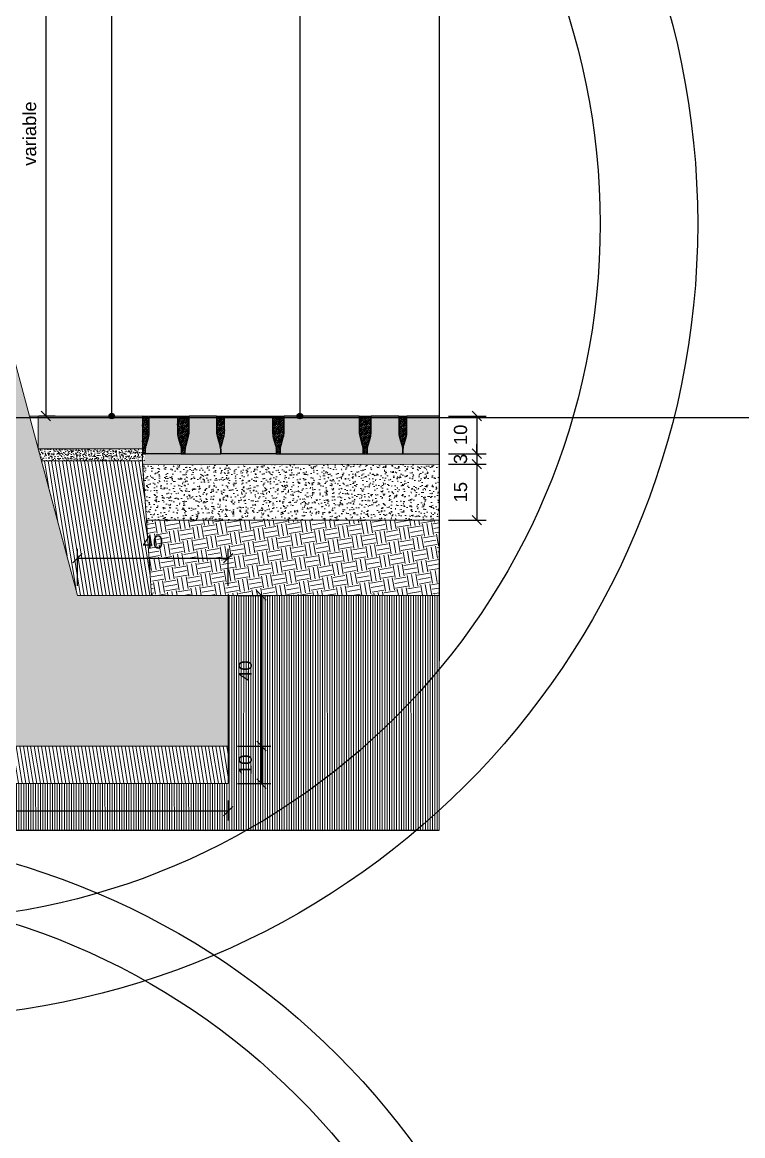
# Model space of a CAD drawing. Header units: metres. Extents: x -325 to 301, y -147 to 149.
# Drawn here: x 59.765 to 61.679, y 81.549 to 84.506 of the extents above; entities that cross this region are included whole.
import ezdxf

# ---------------------------------------------------------------- set-up
doc = ezdxf.new("R2010")
doc.units = ezdxf.units.M
doc.layers.get('Defpoints').update_dxf_attribs({"lineweight": 13})
for name, color, linetype, plot in [('-aux', 50, 'Continuous', False), ('-AUX-QAD', 5, 'Continuous', False), ('-AUX_MON', 3, 'Continuous', False)]:
    doc.layers.add(name, color=color, linetype=linetype, plot=plot)
for name, color, linetype, true_color in [('0-TX-1_25', 7, 'Continuous', 0x3f4f7f), ('3-TR-paviment fort', 7, 'Continuous', 0xd1d1d1), ('EIT_3 TR sorra', 7, 'Continuous', 0xd8ceb0)]:
    doc.layers.add(name, color=color, linetype=linetype, true_color=true_color)
doc.layers.add('03-TR-Paviment_05_Open Joint Precast Pavements', color=7, linetype='Continuous', lineweight=5, true_color=0xb3b3b3)
doc.layers.add('3-TR tot_u', color=7, linetype='Continuous', lineweight=5, true_color=0x787878)
for name, color, linetype, lineweight in [('1-CM', 7, 'Continuous', 0), ('2-L-secció', 1, 'Continuous', 0), ('3-TR Formigó', 252, 'Continuous', 0), ('3-TR Seleccionat', 44, 'Continuous', 0), ('3-TR Tot-u', 37, 'Continuous', 0)]:
    doc.layers.add(name, color=color, linetype=linetype, lineweight=lineweight)
doc.layers.add('1-L- kodolé', color=7, linetype='Continuous')
doc.styles.get("Standard").update_dxf_attribs({"font": 'arial.ttf'})
doc.dimstyles.new('ISO-25', dxfattribs={"dimtxt": 0.1, "dimasz": 0.1, "dimexe": 0.1, "dimexo": 0.1, "dimgap": 0.1, "dimtad": 1, "dimdec": 0, "dimlfac": 100, "dimzin": 9, "dimtxsty": 'Standard', "dimblk": 'OBLIQUE', "dimcen": 0.1, "dimadec": 0, "dimazin": 0, "dimtfac": 1, "dimtdec": 0, "dimtmove": 0, "dimatfit": 3, "dimldrblk": 'OBLIQUE', "dimfxl": 1, "dimarcsym": 0})

# ---------------------------------------------------------------- blocks, each defined once
blk = doc.blocks.new('_Oblique')
at = {"color": 0, "lineweight": -2}
blk.add_line((-0.499999999995058, -0.4999999998130015), (0.500000000028669, 0.500000000163238), dxfattribs=at)
blk = doc.blocks.new('*D1659')
at = {"layer": '0-TX-1_25', "color": 0, "lineweight": -2, "transparency": 16777216}
for p, q in [((59.7276223017121, 84.96042907871686), (59.8526223017121, 84.96042907871686)), ((59.8276223017121, 84.96042907871686), (59.8276223017121, 83.4605084820476)), ((59.80959501312461, 83.4605084820476), (59.8526223017121, 83.4605084820476))]:
    blk.add_line(p, q, dxfattribs=at)
at = {"layer": 'Defpoints', "color": 0, "transparency": 16777216}
for p in [(59.38245024100665, 84.96042907871686), (59.78459501312462, 83.4605084820476), (59.8276223017121, 83.4605084820476)]:
    blk.add_point(p, dxfattribs=at)
at = {"layer": '0-TX-1_25', "color": 0, "lineweight": -2, "transparency": 16777216, "xscale": 0.025, "yscale": 0.025, "zscale": 0.025}
for p, rotation in [((59.8276223017121, 84.96042907871686), 90), ((59.8276223017121, 83.4605084820476), 270)]:
    blk.add_blockref('_Oblique', p, dxfattribs=dict(at, rotation=rotation))
at = {"layer": '0-TX-1_25', "color": 0, "transparency": 16777216, "insert": (59.78483580785127, 84.2104687803822), "char_height": 0.035, "attachment_point": 5, "rotation": 90}
blk.add_mtext('variable', dxfattribs=at)
blk = doc.blocks.new('POINT')
at = {"layer": '0-TX-1_25'}
h = blk.add_hatch(dxfattribs=at)
h.set_pattern_fill('ANGLE', color=256)
h.set_pattern_definition([(0, (-83.74681484067048, -12.72584030761209), (0, 6.985), [5.08, -1.905]), (90, (-83.74681484067048, -12.72584030761209), (-6.985, 4.277078946022131e-16), [5.08, -1.905])])
edge = h.paths.add_edge_path()
edge.add_arc((0, 0), 0.0075, 0, 360)
h = blk.add_hatch(color=256, dxfattribs=at)
h.dxf.hatch_style = 1
edge = h.paths.add_edge_path()
edge.add_arc((0, 0), 0.0075, 0, 360)
blk.add_circle((0, 0), 0.0075, dxfattribs=at)
blk = doc.blocks.new('*D1662')
at = {"layer": '0-TX-1_25', "color": 0, "lineweight": -2, "transparency": 16777216}
for p, q in [((60.89745024123018, 83.46042907871686), (60.99742873589711, 83.46042907871686)), ((60.97242873589711, 83.46042907871686), (60.97242873589711, 83.36037769997884)), ((60.89745024123018, 83.36037769997884), (60.99742873589711, 83.36037769997884))]:
    blk.add_line(p, q, dxfattribs=at)
at = {"layer": 'Defpoints', "color": 0, "transparency": 16777216}
for p in [(60.87245024123018, 83.46042907871686), (60.87245024123018, 83.36037769997884), (60.97242873589711, 83.36037769997884)]:
    blk.add_point(p, dxfattribs=at)
at = {"layer": '0-TX-1_25', "color": 0, "lineweight": -2, "transparency": 16777216, "xscale": 0.025, "yscale": 0.025, "zscale": 0.025}
for p, rotation in [((60.97242873589711, 83.46042907871686), 90), ((60.97242873589711, 83.36037769997884), 270)]:
    blk.add_blockref('_Oblique', p, dxfattribs=dict(at, rotation=rotation))
at = {"layer": '0-TX-1_25', "color": 0, "transparency": 16777216, "insert": (60.92955868132687, 83.41040338934782), "char_height": 0.035, "attachment_point": 5, "rotation": 90}
blk.add_mtext('10', dxfattribs=at)
blk = doc.blocks.new('*D1663')
at = {"layer": '0-TX-1_25', "color": 0, "lineweight": -2, "transparency": 16777216}
for p, q in [((60.97242873589681, 83.36037769997884), (60.97242873589681, 83.38537769997885)), ((60.89745024123018, 83.36037769997884), (60.99742873589681, 83.36037769997884)), ((60.97242873589681, 83.36037769997884), (60.97242873589681, 83.33235534892324)), ((60.89745024123018, 83.33235534892324), (60.99742873589681, 83.33235534892324)), ((60.97242873589681, 83.33235534892324), (60.97242873589681, 83.30735534892324))]:
    blk.add_line(p, q, dxfattribs=at)
at = {"layer": 'Defpoints', "color": 0, "transparency": 16777216}
for p in [(60.87245024123018, 83.36037769997884), (60.87245024123018, 83.33235534892324), (60.97242873589681, 83.33235534892324)]:
    blk.add_point(p, dxfattribs=at)
at = {"layer": '0-TX-1_25', "color": 0, "lineweight": -2, "transparency": 16777216, "xscale": 0.025, "yscale": 0.025, "zscale": 0.025}
for p, rotation in [((60.97242873589681, 83.36037769997884), 270), ((60.97242873589681, 83.33235534892324), 90)]:
    blk.add_blockref('_Oblique', p, dxfattribs=dict(at, rotation=rotation))
at = {"layer": '0-TX-1_25', "color": 0, "transparency": 16777216, "insert": (60.92954674408237, 83.34636652445101), "char_height": 0.035, "attachment_point": 5, "rotation": 90}
blk.add_mtext('3', dxfattribs=at)
blk = doc.blocks.new('*D1664')
at = {"layer": '0-TX-1_25', "color": 0, "lineweight": -2, "transparency": 16777216}
for p, q in [((60.89745024123018, 83.33235534892324), (60.99742873589724, 83.33235534892324)), ((60.97242873589724, 83.33235534892324), (60.97242873589724, 83.18414973419449)), ((60.89745229302566, 83.18414973419449), (60.99742873589724, 83.18414973419449))]:
    blk.add_line(p, q, dxfattribs=at)
at = {"layer": 'Defpoints', "color": 0, "transparency": 16777216}
for p in [(60.87245024123018, 83.33235534892324), (60.87245229302566, 83.18414973419449), (60.97242873589724, 83.18414973419449)]:
    blk.add_point(p, dxfattribs=at)
at = {"layer": '0-TX-1_25', "color": 0, "lineweight": -2, "transparency": 16777216, "xscale": 0.025, "yscale": 0.025, "zscale": 0.025}
for p, rotation in [((60.97242873589724, 83.33235534892324), 90), ((60.97242873589724, 83.18414973419449), 270)]:
    blk.add_blockref('_Oblique', p, dxfattribs=dict(at, rotation=rotation))
at = {"layer": '0-TX-1_25', "color": 0, "transparency": 16777216, "insert": (60.92955868132699, 83.25825254155885), "char_height": 0.035, "attachment_point": 5, "rotation": 90}
blk.add_mtext('15', dxfattribs=at)
blk = doc.blocks.new('*D2058')
at = {"layer": '0-TX-1_25', "color": 0, "lineweight": -2, "transparency": 16777216}
for p, q in [((60.33728677102073, 82.98413882540325), (60.42570320161639, 82.98413882540325)), ((60.40070320161639, 82.58413882673617), (60.40070320161639, 82.98413882540325)), ((60.33728676968781, 82.58413882673617), (60.42570320161639, 82.58413882673617))]:
    blk.add_line(p, q, dxfattribs=at)
at = {"layer": 'Defpoints', "color": 0, "transparency": 16777216}
for p in [(60.31228677102073, 82.98413882540325), (60.40070320161639, 82.98413882540325), (60.31228676968781, 82.58413882673617)]:
    blk.add_point(p, dxfattribs=at)
at = {"layer": '0-TX-1_25', "color": 0, "lineweight": -2, "transparency": 16777216, "xscale": 0.025, "yscale": 0.025, "zscale": 0.025}
for p, rotation in [((60.40070320161639, 82.98413882540325), 90), ((60.40070320161639, 82.58413882673617), 270)]:
    blk.add_blockref('_Oblique', p, dxfattribs=dict(at, rotation=rotation))
at = {"layer": '0-TX-1_25', "color": 0, "transparency": 16777216, "insert": (60.35783314704614, 82.78413882606968), "char_height": 0.035, "attachment_point": 5, "rotation": 90}
blk.add_mtext('40', dxfattribs=at)
blk = doc.blocks.new('*D2059')
at = {"layer": '0-TX-1_25', "color": 0, "lineweight": -2, "transparency": 16777216}
for p, q in [((59.91228676968778, 83.00913882673615), (59.91228676968778, 83.10780798160135)), ((60.31228676968778, 83.00913882540323), (60.31228676968778, 83.10780798160135)), ((59.91228676968778, 83.08280798160135), (60.31228676968778, 83.08280798160135))]:
    blk.add_line(p, q, dxfattribs=at)
at = {"layer": 'Defpoints', "color": 0, "transparency": 16777216}
for p in [(60.31228676968778, 83.08280798160135), (59.91228676968778, 82.98413882673614), (60.31228676968778, 82.98413882540322)]:
    blk.add_point(p, dxfattribs=at)
at = {"layer": '0-TX-1_25', "color": 0, "lineweight": -2, "transparency": 16777216, "xscale": 0.025, "yscale": 0.025, "zscale": 0.025, "rotation": 180}
blk.add_blockref('_Oblique', (59.91228676968778, 83.08280798160135), dxfattribs=at)
at = {"layer": '0-TX-1_25', "color": 0, "lineweight": -2, "transparency": 16777216, "xscale": 0.025, "yscale": 0.025, "zscale": 0.025}
blk.add_blockref('_Oblique', (60.31228676968778, 83.08280798160135), dxfattribs=at)
at = {"layer": '0-TX-1_25', "color": 0, "transparency": 16777216, "insert": (60.11228676968778, 83.1256780361716), "char_height": 0.035, "attachment_point": 5}
blk.add_mtext('40', dxfattribs=at)
blk = doc.blocks.new('*D2079')
at = {"layer": '0-TX-1_25', "color": 0, "lineweight": -2, "transparency": 16777216}
for p, q in [((57.87245024122365, 82.439138826734), (57.87245024122365, 82.38600839319986)), ((60.31228676968778, 82.43913882673613), (60.31228676968778, 82.38600839319986)), ((60.31228676968778, 82.41100839319986), (57.87245024122365, 82.41100839319986))]:
    blk.add_line(p, q, dxfattribs=at)
at = {"layer": 'Defpoints', "color": 0, "transparency": 16777216}
for p in [(57.87245024122365, 82.464138826734), (60.31228676968778, 82.46413882673613), (57.87245024122365, 82.41100839319986)]:
    blk.add_point(p, dxfattribs=at)
at = {"layer": '0-TX-1_25', "color": 0, "lineweight": -2, "transparency": 16777216, "xscale": 0.025, "yscale": 0.025, "zscale": 0.025, "rotation": 180}
blk.add_blockref('_Oblique', (57.87245024122365, 82.41100839319986), dxfattribs=at)
at = {"layer": '0-TX-1_25', "color": 0, "lineweight": -2, "transparency": 16777216, "xscale": 0.025, "yscale": 0.025, "zscale": 0.025}
blk.add_blockref('_Oblique', (60.31228676968778, 82.41100839319986), dxfattribs=at)
at = {"layer": '0-TX-1_25', "color": 0, "transparency": 16777216, "insert": (59.09236850545572, 82.45389038501432), "char_height": 0.035, "attachment_point": 5}
blk.add_mtext('367', dxfattribs=at)
blk = doc.blocks.new('*D2100')
at = {"layer": '0-TX-1_25', "color": 0, "lineweight": -2, "transparency": 16777216}
for p, q in [((60.33728676968781, 82.58413882673405), (60.42570320162085, 82.58413882673405)), ((60.40070320162085, 82.58413882673405), (60.40070320162085, 82.48413882673405)), ((60.33728676968781, 82.48413882673405), (60.42570320162085, 82.48413882673405))]:
    blk.add_line(p, q, dxfattribs=at)
at = {"layer": 'Defpoints', "color": 0, "transparency": 16777216}
for p in [(60.31228676968781, 82.58413882673405), (60.31228676968781, 82.48413882673405), (60.40070320162085, 82.48413882673405)]:
    blk.add_point(p, dxfattribs=at)
at = {"layer": '0-TX-1_25', "color": 0, "lineweight": -2, "transparency": 16777216, "xscale": 0.025, "yscale": 0.025, "zscale": 0.025}
for p, rotation in [((60.40070320162085, 82.58413882673405), 90), ((60.40070320162085, 82.48413882673405), 270)]:
    blk.add_blockref('_Oblique', p, dxfattribs=dict(at, rotation=rotation))
at = {"layer": '0-TX-1_25', "color": 0, "transparency": 16777216, "insert": (60.35783314705061, 82.53413882673402), "char_height": 0.035, "attachment_point": 5, "rotation": 90}
blk.add_mtext('10', dxfattribs=at)

msp = doc.modelspace()

# ---------------------------------------------------------------- hatches: boundary and pattern name
at = {"layer": '03-TR-Paviment_05_Open Joint Precast Pavements'}
h = msp.add_hatch(color=256, dxfattribs=at)
h.dxf.hatch_style = 1
edge = h.paths.add_edge_path()
edge.add_line((60.09252838938964, 83.36037769512407), (60.09252838892398, 83.3685734767387))
edge.add_arc((60.1409459451062, 83.36857347809055), 0.04841755618221556, 164.0009824733315, 180.0000015997192, ccw=False)
edge.add_line((60.09440377410037, 83.38191836717672), (60.10035041495694, 83.4026581018152))
edge.add_arc((60.04541923988359, 83.41840834642682), 0.05714459029745565, 344.0009795872384, 359.9999987135214)
edge.add_line((60.10256383018104, 83.41840834514372), (60.10256383018104, 83.45953361940704))
edge.add_line((60.10256383018104, 83.45953361940704), (60.10336103625131, 83.45953362033836))
edge.add_line((60.10336103625131, 83.45953362033836), (60.10336103531999, 83.46037769707985))
edge.add_line((60.10336103531999, 83.46037769707985), (60.17665883069394, 83.46037769614853))
edge.add_line((60.17665883069394, 83.46037769614853), (60.17665882883129, 83.45953361801006))
edge.add_line((60.17665882883129, 83.45953361801006), (60.17745603443591, 83.45953362173535))
edge.add_line((60.17745603443591, 83.45953362173535), (60.17745603397024, 83.41840834467806))
edge.add_arc((60.23460062261093, 83.41840834619398), 0.05714458864068208, 180.0000015199253, 195.9990206462064)
edge.add_line((60.17966944919435, 83.4026581018152), (60.18561608958525, 83.3819183639171))
edge.add_arc((60.13907391811377, 83.36857347814447), 0.04841755571655446, -5.520878687548247e-06, 15.999013605509106, ccw=False)
edge.add_line((60.18749147383032, 83.36857347347907), (60.18749147383032, 83.36037769512407))
edge.add_line((60.18749147383032, 83.36037769512407), (60.09252838938964, 83.36037769512407))
h = msp.add_hatch(color=256, dxfattribs=at)
h.dxf.hatch_style = 1
edge = h.paths.add_edge_path()
edge.add_line((60.29245455944447, 83.36037769512407), (60.29245455944447, 83.36857347534172))
edge.add_arc((60.24403699971586, 83.36857347550244), 0.0484175597286054, 359.9999998098035, 375.9990189361911)
edge.add_line((60.29057917380241, 83.38191836671106), (60.28463253434283, 83.40265810088388))
edge.add_arc((60.3395637113058, 83.41840834407154), 0.05714459172140928, 179.9999993918618, 195.9990185181429, ccw=False)
edge.add_line((60.28241911958439, 83.41840834467806), (60.28241911865307, 83.45953361940704))
edge.add_line((60.28241911865307, 83.45953361940704), (60.28162191397978, 83.45953361940704))
edge.add_line((60.28162191397978, 83.45953361940704), (60.28162191351412, 83.4603776952172))
edge.add_line((60.28162191351412, 83.4603776952172), (60.20832411953715, 83.46037769614853))
edge.add_line((60.20832411953715, 83.46037769614853), (60.20832411953715, 83.45953361894138))
edge.add_line((60.20832411953715, 83.45953361894138), (60.2075269143982, 83.45953362173535))
edge.add_line((60.2075269143982, 83.45953362173535), (60.20752691393254, 83.41840834467806))
edge.add_arc((60.15038232883825, 83.41840834500286), 0.05714458509429221, 344.0009805480698, 359.9999996743516, ccw=False)
edge.add_line((60.2053134991741, 83.40265810274653), (60.19936685924885, 83.38191836345143))
edge.add_arc((60.24590902836506, 83.3685734729413), 0.04841755475825829, 164.0009802372331, 179.9999993636236)
edge.add_line((60.1974914736068, 83.36857347347907), (60.19749147453813, 83.36037769512407))
edge.add_line((60.19749147453813, 83.36037769512407), (60.29245455944447, 83.36037769512407))
h = msp.add_hatch(color=256, dxfattribs=at)
h.dxf.hatch_style = 1
edge = h.paths.add_edge_path()
edge.add_line((60.29245455944447, 83.36037769652106), (60.29245455944447, 83.36857347534172))
edge.add_arc((60.34087211277878, 83.36857347291433), 0.04841755333431769, 164.0009780011229, 179.9999971275111, ccw=False)
edge.add_line((60.29432994555218, 83.38191836484842), (60.30027658501176, 83.40265810088388))
edge.add_arc((60.24534540592636, 83.4184083409908), 0.05714459291252056, 344.0009850376277, 360.0000041639107)
edge.add_line((60.30248999883888, 83.41840834514372), (60.30248999790756, 83.45953361894138))
edge.add_line((60.30248999790756, 83.45953361894138), (60.30328720537482, 83.45953361940704))
edge.add_line((60.30328720537482, 83.45953361940704), (60.30328720490915, 83.46037769661419))
edge.add_line((60.30328720490915, 83.46037769661419), (60.42911307662261, 83.46037769847683))
edge.add_line((60.42911307662261, 83.46037769847683), (60.42911307522563, 83.45953361940704))
edge.add_line((60.42911307522563, 83.45953361940704), (60.4299102812959, 83.45953362406365))
edge.add_line((60.4299102812959, 83.45953362406365), (60.4299102812959, 83.41840834747202))
edge.add_arc((60.48705487016942, 83.41840835064471), 0.05714458887351279, 180.0000031810812, 195.9990223073626)
edge.add_line((60.43212369698567, 83.40265810460917), (60.43807033597959, 83.3819183662454))
edge.add_arc((60.39152816567226, 83.3685734721889), 0.04841755688070644, 4.282011389022955e-06, 15.999023408399523, ccw=False)
edge.add_line((60.43994572255296, 83.36857347580738), (60.4399457220873, 83.36037769698672))
edge.add_line((60.4399457220873, 83.36037769698672), (60.29245455944447, 83.36037769652106))
h = msp.add_hatch(color=256, dxfattribs=at)
h.dxf.hatch_style = 1
edge = h.paths.add_edge_path()
edge.add_line((60.67125334040729, 83.36037769931502), (60.67125334133861, 83.36857347813569))
edge.add_arc((60.62283578326679, 83.36857347806358), 0.04841755807181869, 8.532777332617266e-08, 15.99901921171794)
edge.add_line((60.66937795569656, 83.38191836903937), (60.66343131530566, 83.40265810414351))
edge.add_arc((60.71836249369257, 83.41840834922078), 0.05714459361101479, 180.0000008195852, 195.9990199458679, ccw=False)
edge.add_line((60.66121790008155, 83.41840834840335), (60.66121790008155, 83.45953362266667))
edge.add_line((60.66121790008155, 83.45953362266667), (60.6604206949426, 83.45953362266667))
edge.add_line((60.6604206949426, 83.45953362266667), (60.6604206949426, 83.46037769847683))
edge.add_line((60.6604206949426, 83.46037769847683), (60.46084924563301, 83.46037769940816))
edge.add_line((60.46084924563301, 83.46037769940816), (60.46084924563301, 83.45953362220101))
edge.add_line((60.46084924563301, 83.45953362220101), (60.4600520400284, 83.4595336259263))
edge.add_line((60.4600520400284, 83.4595336259263), (60.46005204049406, 83.41840834933467))
edge.add_arc((60.40290744923831, 83.41840834541458), 0.05714459125574946, -15.99901519581698, 3.93046417457299e-06, ccw=False)
edge.add_line((60.45783862666694, 83.4026581055405), (60.4518919867417, 83.3819183662454))
edge.add_arc((60.49843415420114, 83.3685734759681), 0.04841755310148554, 164.0009799617109, 179.9999990880993)
edge.add_line((60.45001660109965, 83.3685734767387), (60.45001660109965, 83.3603776983837))
edge.add_line((60.45001660109965, 83.3603776983837), (60.67125334040729, 83.36037769931502))
h = msp.add_hatch(color=256, dxfattribs=at)
h.dxf.hatch_style = 1
edge = h.paths.add_edge_path()
edge.add_line((60.77621642555577, 83.36037770024635), (60.77621642695276, 83.36857347860135))
edge.add_arc((60.72779886367776, 83.36857347757095), 0.04841756327499525, 1.219342830795449e-06, 15.99902034572975)
edge.add_line((60.77434104084504, 83.38191837090201), (60.76839439998848, 83.40265810600616))
edge.add_arc((60.82332557221393, 83.41840834683853), 0.05714458651823488, 179.9999984310458, 195.9990175573292, ccw=False)
edge.add_line((60.7661809856957, 83.41840834840335), (60.76618098523004, 83.45953362266667))
edge.add_line((60.76618098523004, 83.45953362266667), (60.76538378009108, 83.45953362359799))
edge.add_line((60.76538378009108, 83.45953362359799), (60.76538378102241, 83.46037769940816))
edge.add_line((60.76538378102241, 83.46037769940816), (60.69208598611412, 83.46037769987382))
edge.add_line((60.69208598611412, 83.46037769987382), (60.69208598611412, 83.45953362173535))
edge.add_line((60.69208598611412, 83.45953362173535), (60.69128878004385, 83.45953362639196))
edge.add_line((60.69128878004385, 83.45953362639196), (60.69128878097517, 83.41840834886901))
edge.add_arc((60.63414419280015, 83.41840834707136), 0.0571445881750208, -15.999017323880423, 1.8024007886197069e-06, ccw=False)
edge.add_line((60.68907536668239, 83.40265810600616), (60.68312872675715, 83.38191836671106))
edge.add_arc((60.7296708925598, 83.3685734766666), 0.04841755144469913, 164.000979686184, 179.9999988125749)
edge.add_line((60.6812533411151, 83.36857347767003), (60.68125334204642, 83.36037769931502))
edge.add_line((60.68125334204642, 83.36037769931502), (60.77621642555577, 83.36037770024635))
h = msp.add_hatch(color=256, dxfattribs=at)
h.dxf.hatch_style = 1
h.paths.add_polyline_path([(60.78403845222405, 83.40265811031163), (60.77809181087224, 83.38191836395147, 0.06992248597787708), (60.77621642602143, 83.36857347918472), (60.77621642555577, 83.36037770024635), (60.87245024123015, 83.36037769997881), (60.87245024123015, 83.46037769998702), (60.7870490705548, 83.46037770080514), (60.78704907148612, 83.45953362220101), (60.78625186634717, 83.41840834933467, -0.06992249358729119)])
at = {"layer": '3-TR Formigó'}
h = msp.add_hatch(dxfattribs=at)
h.set_pattern_fill('ANSI31', color=256, scale=0.003, angle=234.1752438963392, style=0)
h.set_pattern_definition([(279.1752438963392, (60.22773724381146, 83.05262221568242), (0.009403130041245794, 0.001518805592372136), [])])
h.paths.add_polyline_path([(59.81643115508878, 83.34168026919039), (59.91228676969554, 82.98413882670712), (60.10836550558889, 82.98413882536866), (60.08434853295583, 83.34168026848346)])
h = msp.add_hatch(dxfattribs=at)
h.set_pattern_fill('ANSI31', color=256, scale=0.003, angle=234.1752438963392)
h.set_pattern_definition([(279.1752438963392, (-151.5434612369986, 38.8051053094208), (0.009403130041245794, 0.001518805592372136), [])])
h.paths.add_polyline_path([(60.31228676968777, 82.48413882673401), (60.31228676968777, 82.584138826734), (57.8724502412284, 82.584138826734), (57.8724502412284, 82.48413882673401)])
at = {"layer": '3-TR Seleccionat'}
h = msp.add_hatch(dxfattribs=at)
h.set_pattern_fill('ANSI31', color=256, scale=0.002, angle=45, style=0)
h.set_pattern_definition([(90, (-441016.3997225169, -650753.557018216), (-0.00635, 1.301042606982605e-18), [])])
h.paths.add_polyline_path([(58.02761972306175, 84.4604290787168), (57.87376290864618, 84.4604290787168), (57.87245024138264, 82.36042907860039), (60.87245024107767, 82.36042907860039), (60.87245024089319, 82.9841388258751), (60.31228676968778, 82.98413882540322), (60.31228676968778, 82.48413882673614), (57.87245024122365, 82.48413882673401), (57.87245024122365, 82.983896807151), (58.58245024106487, 82.98389680715312)])
at = {"layer": '3-TR Tot-u'}
h = msp.add_hatch(dxfattribs=at)
h.set_pattern_fill('EARTH', color=256, scale=0.004999999999999998, angle=-80.3020705616864, style=0)
h.set_pattern_definition([(279.6979294383136, (59.99966075610058, 82.93467713789792), (0.03664468526142107, -0.02594787162931459), [0.03174999999999999, -0.03174999999999999]), (279.6979294383136, (60.01139686051538, 82.93668279046898), (0.03664468526142107, -0.02594787162931459), [0.03174999999999999, -0.03174999999999999]), (279.6979294383136, (60.02313296493013, 82.93868844304006), (0.03664468526142107, -0.02594787162931459), [0.03174999999999999, -0.03174999999999999]), (9.69792943831359, (60.02771355061221, 82.93544495901472), (0.02594787162931459, 0.03664468526142107), [0.03174999999999997, -0.03174999999999997]), (9.69792943831359, (60.02971920312507, 82.9237088545994), (0.02594787162931459, 0.03664468526142107), [0.03174999999999997, -0.03174999999999997]), (9.69792943831359, (60.03172485569615, 82.91197275018462), (0.02594787162931459, 0.03664468526142107), [0.03174999999999997, -0.03174999999999997])])
h.paths.add_polyline_path([(60.87245024123015, 82.98415153262235), (60.87245024123014, 83.18414973416606), (60.09493098412328, 83.18413896999562), (60.10836547972177, 82.98413921031599)])
at = {"layer": '3-TR tot_u'}
h = msp.add_hatch(dxfattribs=at)
h.set_pattern_fill('AR-CONC', color=256, scale=0.0002499999999999998, angle=90.58726092987852)
h.set_pattern_definition([(140.5872609298785, (35.79950725261863, 3.395086268708496), (0.003517738578472596, 0.04558461658669537), [0.004762499999999996, -0.05238749999999996]), (85.58726092987852, (35.79950725261863, 3.395086268708496), (-0.04767139590977341, -0.00929994979371116), [0.003809999999999997, -0.04191014604249996]), (191.0387056298786, (35.79980039671807, 3.398884974561298), (-0.04415365538318716, 0.0362846666927757), [0.004047502199999997, -0.04452256114999997]), (136.7714609298785, (35.78680791971239, 3.394956100600353), (0.009815426627263462, 0.0678739282378536), [0.007143749999999994, -0.07858124999999994]), (187.2228185398785, (35.78762586515119, 3.400612256198514), (-0.06246159789290918, 0.05871392010036004), [0.006071255784999995, -0.06678390203999994]), (81.7714120998786, (35.78680791971239, 3.394956100600353), (-0.06246159788989664, 0.05871392010375959), [0.005714991767499991, -0.06286493297999987]), (111.5872609298785, (35.78991766888488, 3.401338309080529), (0.02517646531543982, 0.03816364754881366), [0.004762499999999996, -0.05238749999999996]), (56.58726092987855, (35.78991766888488, 3.401338309080529), (-0.0462029321303139, 0.01497773884208171), [0.003809999999999997, -0.04190999999999996]), (162.0387059298785, (35.79201570767395, 3.404518613041603), (-0.02102646705166375, 0.05314138630394799), [0.004047502199999997, -0.04452248439999996]), (128.0872609298785, (35.79950725261863, 3.395086268708496), (-0.02114556348804155, 0.0005554494380260346), [0, -0.04140199999999997, 0, -0.04254499999999996, 0, -0.04206874999999997]), (98.08726092987847, (35.79950725261863, 3.395086268708496), (-0.02521504447655499, 0.01644733903555077), [0, -0.02425699999999998, 0, -0.04044949999999996, 0, -0.01603374999999999]), (58.08726092987852, (35.79965239005919, 3.380926512518016), (0.001084678264659777, 0.03391054737691759), [0, -0.01587499999999999, 0, -0.04952999999999996, 0, -0.06572249999999995]), (48.08726092987852, (35.79971747411326, 3.374576846064912), (-0.006735849794676834, 0.03696519821488923), [0, -0.02063749999999998, 0, -0.03289299999999997, 0, -0.04667249999999996])])
h.paths.add_polyline_path([(59.08245024106488, 84.96042907871683), (59.08245024106488, 82.98389680738069), (57.87245024122366, 82.98389680715098), (57.87245024122367, 82.584138826734), (60.31228676968778, 82.58413882673614), (60.31228676968778, 82.98413882540322), (59.91228676968778, 82.98413882673614), (59.55173456197096, 84.32899856151982), (59.38245024100662, 84.96042907871683)])
h = msp.add_hatch(dxfattribs=at)
h.set_pattern_fill('AR-CONC', color=256, scale=9e-05, angle=90.26641431039367)
h.set_pattern_definition([(140.2664143103937, (-23.65428596178741, 60.54639842881561), (0.001358261347982061, 0.01640311316296629), [0.0017145, -0.0188595]), (85.26641431039367, (-23.65428596178741, 60.54639842881561), (-0.01718018148039424, -0.003251827319955159), [0.0013716, -0.0150876525753]), (190.7178590103937, (-23.65417277364789, 60.54776535052358), (-0.01582191943130427, 0.01315128580300938), [0.001457100792, -0.016028122014]), (136.4506143103937, (-23.65885791236256, 60.54637716997511), (0.003670327151181657, 0.02441444385953116), [0.00257175, -0.02828925]), (186.9019719203937, (-23.65855205421771, 60.5484117051453), (-0.02236745963156911, 0.02126259792724011), [0.0021856520826, -0.0240422047344]), (81.45056548039366, (-23.65885791236256, 60.54637716997511), (-0.02236745963047776, 0.02126259792845786), [0.0020573970363, -0.0226313758728]), (111.2664143103937, (-23.65772555413905, 60.54866845997282), (0.009140320580882877, 0.01368794375791834), [0.0017145, -0.0188595]), (56.2664143103937, (-23.65772555413905, 60.54866845997282), (-0.01660260073058194, 0.005485043237329697), [0.0013716, -0.0150876]), (161.7178593103937, (-23.6569638607527, 60.54980912195214), (-0.007462280235117282, 0.01917298696442482), [0.001457100791999996, -0.01602809438399993]), (127.7664143103937, (-23.65428596178741, 60.54639842881561), (-0.007611163754578943, 0.0002425866008496274), [0, -0.01490472, 0, -0.0153162, 0, -0.01514475]), (97.76641431039367, (-23.65428596178741, 60.54639842881561), (-0.009044117031634472, 0.005971780936707849), [0, -0.00873252, 0, -0.01456182, 0, -0.005772150000000001]), (57.76641431039366, (-23.65426225818025, 60.54130070392431), (0.0004588392826058817, 0.01220541901602734), [0, -0.005715, 0, -0.0178308, 0, -0.0236601]), (47.76641431039366, (-23.65425162876001, 60.53901472863672), (-0.002350348719380294, 0.0133208416991804), [0, -0.0074295, 0, -0.01184148, 0, -0.0168021])])
h.paths.add_polyline_path([(59.80805626869931, 83.3729185954231), (59.81642788106785, 83.34169248128843), (60.09044844295897, 83.34166410244922), (60.08433933061679, 83.37291858212882)])
h = msp.add_hatch(dxfattribs=at)
h.set_pattern_fill('AR-CONC', color=256, scale=9e-05, angle=90.26641431039367)
h.set_pattern_definition([(140.2664143103937, (59.4029423594255, 237.5628312318618), (0.001358261347982061, 0.01640311316296629), [0.0017145, -0.0188595]), (85.26641431039367, (59.4029423594255, 237.5628312318618), (-0.01718018148039424, -0.003251827319955159), [0.0013716, -0.0150876525753]), (190.7178590103937, (59.40305554756502, 237.5641981535697), (-0.01582191943130427, 0.01315128580300938), [0.001457100792, -0.016028122014]), (136.4506143103937, (59.39837040885034, 237.5628099730213), (0.003670327151181657, 0.02441444385953116), [0.00257175, -0.02828925]), (186.9019719203937, (59.3986762669952, 237.5648445081915), (-0.02236745963156911, 0.02126259792724011), [0.0021856520826, -0.0240422047344]), (81.45056548039366, (59.39837040885034, 237.5628099730213), (-0.02236745963047776, 0.02126259792845786), [0.0020573970363, -0.0226313758728]), (111.2664143103937, (59.39950276707387, 237.565101263019), (0.009140320580882877, 0.01368794375791834), [0.0017145, -0.0188595]), (56.2664143103937, (59.39950276707387, 237.565101263019), (-0.01660260073058194, 0.005485043237329697), [0.0013716, -0.0150876]), (161.7178593103937, (59.40026446046022, 237.5662419249983), (-0.007462280235117282, 0.01917298696442482), [0.001457100791999999, -0.01602809438399998]), (127.7664143103937, (59.4029423594255, 237.5628312318618), (-0.007611163754578943, 0.0002425866008496274), [0, -0.01490472, 0, -0.0153162, 0, -0.01514475]), (97.76641431039367, (59.4029423594255, 237.5628312318618), (-0.009044117031634472, 0.005971780936707849), [0, -0.00873252, 0, -0.01456182, 0, -0.005772150000000001]), (57.76641431039366, (59.40296606303265, 237.5577335069705), (0.0004588392826058817, 0.01220541901602734), [0, -0.005715, 0, -0.0178308, 0, -0.0236601]), (47.76641431039366, (59.4029766924529, 237.5554475316829), (-0.002350348719380294, 0.0133208416991804), [0, -0.0074295, 0, -0.01184148, 0, -0.0168021])])
h.paths.add_polyline_path([(60.87245024123017, 83.33235534892322), (60.87245024123015, 83.36037810641605), (60.09252838938964, 83.36037769512407), (60.08456408893225, 83.3303779197777)])
h = msp.add_hatch(dxfattribs=at)
h.set_pattern_fill('AR-CONC', color=256, scale=0.0002, angle=90.26641431039367)
h.set_pattern_definition([(140.2664143103937, (269960.884488427, -738337.8598766078), (0.003018358551071247, 0.03645136258436954), [0.00381, -0.04191]), (85.26641431039367, (269960.884488427, -738337.8598766078), (-0.03817818106754276, -0.007226282933233686), [0.003048, -0.033528116834]), (190.7178590103937, (269960.8847399562, -738337.856839004), (-0.03515982095845395, 0.02922507956224307), [0.00323800176, -0.03561804892000001]), (136.4506143103937, (269960.8743285368, -738337.8599238497), (0.00815628255818146, 0.05425431968784703), [0.005715, -0.062865]), (186.9019719203937, (269960.8750082215, -738337.8554026603), (-0.04970546584793135, 0.04725021761608914), [0.004857004628, -0.053427121632]), (81.45056548039366, (269960.8743285368, -738337.8599238497), (-0.04970546584550613, 0.04725021761879526), [0.004571993414, -0.050291946384]), (111.2664143103937, (269960.8768448884, -738337.854832094), (0.02031182351307306, 0.03041765279537408), [0.00381, -0.04191]), (56.2664143103937, (269960.8768448884, -738337.854832094), (-0.03689466829018208, 0.01218898497184377), [0.003048, -0.033528]), (161.7178593103937, (269960.8785375404, -738337.8522972896), (-0.01658284496692729, 0.04260663769872181), [0.003238001759999995, -0.03561798751999991]), (127.7664143103937, (269960.884488427, -738337.8598766078), (-0.01691369723239765, 0.0005390813352213942), [0, -0.0331216, 0, -0.034036, 0, -0.033655]), (97.76641431039367, (269960.884488427, -738337.8598766078), (-0.02009803784807661, 0.01327062430379522), [0, -0.0194056, 0, -0.0323596, 0, -0.012827]), (57.76641431039366, (269960.8845411016, -738337.8712048853), (0.001019642850235293, 0.02712315336894964), [0, -0.0127, 0, -0.039624, 0, -0.052578]), (47.76641431039366, (269960.8845647226, -738337.8762848304), (-0.005222997154178432, 0.02960187044262312), [0, -0.01651, 0, -0.0263144, 0, -0.037338])])
h.paths.add_polyline_path([(60.87245024123014, 83.18414973416606), (60.87245024123015, 83.33235451025678), (60.08456408893225, 83.3303779197777), (60.08914234585374, 83.26579547038529), (60.0891693313816, 83.26541480335041), (60.09493098412328, 83.18413896999562)])
at = {"layer": '3-TR-paviment fort'}
msp.add_hatch(color=256, dxfattribs=at).paths.add_polyline_path([(60.08459500781605, 83.46037108688992), (60.08457814202988, 83.3731212257911), (59.80769175265868, 83.37321617459324), (59.80770897281309, 83.46042907871683)])
at = {"layer": 'EIT_3 TR sorra'}
h = msp.add_hatch(dxfattribs=at)
h.set_pattern_fill('ANSI36', color=256, scale=0.001075000000000009, angle=-0.5853068080104545, style=0, double=1)
h.set_pattern_definition([(44.41469319198954, (30.03397114527264, 13.15271865756932), (0.001877787426372729, 0.006618133599094154), [0.00853281250000004, -0.00170656250000001, 0, -0.00170656250000001])])
edge = h.paths.add_edge_path()
edge.add_line((60.08459498988799, 83.36036796889658), (60.09255928848283, 83.36037108551623))
edge.add_line((60.09255928848283, 83.36037108551622), (60.09255673570483, 83.36856686451611))
edge.add_arc((60.14097428252197, 83.36858194707659), 0.04841754916632017, 164.0188290939622, 180.0178482200737, ccw=False)
edge.add_line((60.09442796382213, 83.38191233652199), (60.10036813987357, 83.40265392788453))
edge.add_arc((60.04543206489389, 83.41838705309385), 0.05714458472178788, 344.0188335243519, 360.0178526505692)
edge.add_line((60.10257664684168, 83.41840485863372), (60.10256383018104, 83.45953361940704))
edge.add_line((60.10256383018104, 83.45953361940704), (60.08459500781605, 83.46037108688991))
edge.add_line((60.08459500781605, 83.46037108688992), (60.08459500781605, 83.41839548768682))
edge.add_line((60.08459500781605, 83.41839548768681), (60.08459500781605, 83.40264593443247))
edge.add_line((60.08459500781605, 83.40264593443248), (60.08459500781605, 83.38190805095364))
edge.add_line((60.08459500781605, 83.38190805095363), (60.08459500781605, 83.36856374701037))
edge.add_line((60.08459500781605, 83.36856374701037), (60.08459498988799, 83.36036796889657))
edge.add_line((60.08459498988799, 83.36036796889658), (60.09255928848283, 83.36037108551623))
h = msp.add_hatch(dxfattribs=at)
h.set_pattern_fill('ANSI36', color=256, scale=0.001075000000000009, angle=-0.5853068080104545, style=0, double=1)
h.set_pattern_definition([(44.41469319198954, (29.92897716103096, 13.15272526717717), (0.001877787426372729, 0.006618133599094154), [0.00853281250000004, -0.00170656250000001, 0, -0.00170656250000001])])
edge = h.paths.add_edge_path()
edge.add_line((60.18749147705664, 83.36037457856762), (60.19749147453813, 83.36037769512407))
edge.add_line((60.19749147453813, 83.36037769512407), (60.19748892176013, 83.36857347412396))
edge.add_arc((60.24590646857726, 83.36858855668444), 0.04841754916632018, 164.0188290939784, 180.0178482200905, ccw=False)
edge.add_line((60.19936014987742, 83.38191894612984), (60.20530032592886, 83.40266053749238))
edge.add_arc((60.15036425094918, 83.4183936627017), 0.05714458472178396, 344.0188335243655, 360.0178526505836)
edge.add_line((60.20750883289698, 83.41841146824157), (60.20749601623633, 83.45954022901489))
edge.add_line((60.20749601623633, 83.45954022901489), (60.17742514034391, 83.4595308577979))
edge.add_line((60.17742514034391, 83.45953085779792), (60.17743795792575, 83.41840209729467))
edge.add_arc((60.23458254615788, 83.4184198997946), 0.0571445910051789, 180.0178496006199, 196.0168687269297)
edge.add_line((60.17965627945726, 83.40265254404034), (60.18560938083705, 83.38191466056149))
edge.add_arc((60.13907137544251, 83.36855527152886), 0.04841755075824079, 0.017851212097582447, 16.016870338310184, ccw=False)
edge.add_line((60.18748892385078, 83.36857035661822), (60.18749147705664, 83.36037457856762))
edge.add_line((60.18749147705664, 83.36037457856762), (60.19749147453813, 83.36037769512407))
h = msp.add_hatch(dxfattribs=at)
h.set_pattern_fill('ANSI36', color=256, scale=0.001075000000000009, angle=-0.5853068080104545, style=0, double=1)
h.set_pattern_definition([(44.41469319198954, (29.92897715798798, 13.15269568025045), (0.001877787426372729, 0.006618133599094154), [0.00853281250000004, -0.00170656250000001, 0, -0.00170656250000001])])
edge = h.paths.add_edge_path()
edge.add_line((60.29245455944447, 83.36037769512407), (60.29245200577333, 83.36857347315598))
edge.add_arc((60.34086955693029, 83.36858855990627), 0.04841755350744981, 164.0188340504576, 180.0178531765659, ccw=False)
edge.add_line((60.29432323290392, 83.38191894652027), (60.30026340945805, 83.40266053697096))
edge.add_arc((60.24532732382326, 83.4183936649246), 0.05714459572067044, 344.018833820474, 360.0178529466926)
edge.add_line((60.30247191676985, 83.41841147076323), (60.30245910122443, 83.45954023857195))
edge.add_line((60.30245910122443, 83.45954023857195), (60.28238822475882, 83.45953398189248))
edge.add_line((60.28238822475882, 83.45953398189249), (60.28240103888966, 83.41840521449292))
edge.add_arc((60.33954562911866, 83.41842302015633), 0.0571445930030311, 180.0178527718582, 196.0168718981694)
edge.add_line((60.28461936137045, 83.40265566081072), (60.2905724613918, 83.38191777634519))
edge.add_arc((60.24403446467602, 83.36855837698684), 0.04841754526547427, 0.017865790646908408, 16.016884916861216, ccw=False)
edge.add_line((60.29245200758768, 83.36857347439403), (60.29245456041245, 83.36037769423092))
h = msp.add_hatch(dxfattribs=at)
h.set_pattern_fill('ANSI36', color=256, scale=0.001075000000000009, angle=-0.5853068080104545, style=0, double=1)
h.set_pattern_definition([(44.41469319198954, (29.67645203446944, 13.15272545875715), (0.001877787426372729, 0.006618133599094154), [0.00853281250000004, -0.00170656250000001, 0, -0.00170656250000001])])
edge = h.paths.add_edge_path()
edge.add_line((60.44001660361816, 83.36037477014762), (60.45001660109965, 83.36037788670407))
edge.add_line((60.45001660109965, 83.36037788670407), (60.45001404832165, 83.36857366570396))
edge.add_arc((60.49843159513873, 83.36858874826441), 0.04841754916626333, 164.0188290939599, 180.0178482200737, ccw=False)
edge.add_line((60.45188527643894, 83.38191913770982), (60.45782545249038, 83.40266072907235))
edge.add_arc((60.40288937751066, 83.41839385428167), 0.05714458472182887, 344.0188335243636, 360.0178526505834)
edge.add_line((60.4600339594585, 83.41841165982157), (60.46002114279786, 83.45954042059489))
edge.add_line((60.46002114279786, 83.45954042059489), (60.42995026690544, 83.45953104937789))
edge.add_line((60.42995026690544, 83.45953104937789), (60.42996308448727, 83.41840228887466))
edge.add_arc((60.48710767271946, 83.41842009137457), 0.05714459100523574, 180.0178496006199, 196.0168687269276)
edge.add_line((60.43218140601878, 83.40265273562031), (60.43813450739857, 83.38191485214148))
edge.add_arc((60.39159650200403, 83.36855546310886), 0.04841755075824079, 0.017851212097582447, 16.016870338310184, ccw=False)
edge.add_line((60.4400140504123, 83.36857054819822), (60.44001660361816, 83.36037477014762))
edge.add_line((60.44001660361816, 83.36037477014762), (60.45001660109965, 83.36037788670407))
h = msp.add_hatch(dxfattribs=at)
h.set_pattern_fill('ANSI36', color=256, scale=0.001075000000000009, angle=-0.5853068080104545, style=0, double=1)
h.set_pattern_definition([(44.41469319198954, (29.44521529352269, 13.15272546624547), (0.001877787426372729, 0.006618133599094154), [0.00853281250000004, -0.00170656250000001, 0, -0.00170656250000001])])
edge = h.paths.add_edge_path()
edge.add_line((60.67125334456492, 83.36037477763591), (60.6812533420464, 83.36037789419237))
edge.add_line((60.6812533420464, 83.36037789419237), (60.6812507892684, 83.36857367319226))
edge.add_arc((60.72966833608558, 83.36858875575274), 0.0484175491663628, 164.0188290939761, 180.0178482200905, ccw=False)
edge.add_line((60.6831220173857, 83.38191914519814), (60.68906219343714, 83.40266073656068))
edge.add_arc((60.63412611845752, 83.41839386177), 0.05714458472172932, 344.0188335243498, 360.0178526505693)
edge.add_line((60.69127070040525, 83.41841166730987), (60.69125788374461, 83.45954042808319))
edge.add_line((60.69125788374461, 83.45954042808319), (60.66118700785219, 83.45953105686621))
edge.add_line((60.66118700785219, 83.45953105686621), (60.66119982543401, 83.41840229636296))
edge.add_arc((60.7183444136661, 83.41842009886292), 0.05714459100513629, 180.0178496006769, 196.0168687269865)
edge.add_line((60.66341814696554, 83.40265274310863), (60.66937124834533, 83.38191485962977))
edge.add_arc((60.62283324295079, 83.36855547059716), 0.04841755075824079, 0.017851212097582447, 16.016870338310184, ccw=False)
edge.add_line((60.67125079135906, 83.36857055568652), (60.67125334456492, 83.36037477763591))
edge.add_line((60.67125334456492, 83.36037477763591), (60.6812533420464, 83.36037789419237))
h = msp.add_hatch(dxfattribs=at)
h.set_pattern_fill('ANSI36', color=256, scale=0.001075000000000009, angle=-0.5853068080104545, style=0, double=1)
h.set_pattern_definition([(44.41469319198954, (29.4452151190441, 13.15269568537272), (0.001877787426372729, 0.006618133599094154), [0.00853281250000004, -0.00170656250000001, 0, -0.00170656250000001])])
edge = h.paths.add_edge_path()
edge.add_line((60.77621659838834, 83.36037770024635), (60.77621404471721, 83.36857347827825))
edge.add_arc((60.82463159587415, 83.36858856502855), 0.0484175535074356, 164.018834050453, 180.0178531765659, ccw=False)
edge.add_line((60.7780852718478, 83.38191895164255), (60.78402544840193, 83.40266054209323))
edge.add_arc((60.72908936276714, 83.41839367004687), 0.05714459572067044, 344.018833820474, 360.0178529466926)
edge.add_line((60.78623395571373, 83.4184114758855), (60.78622114016831, 83.45954024369422))
edge.add_line((60.78622114016831, 83.45954024369422), (60.7661502637027, 83.45953398701475))
edge.add_line((60.7661502637027, 83.45953398701477), (60.76616307783354, 83.4184052196152))
edge.add_arc((60.82330766806254, 83.4184230252786), 0.0571445930030311, 180.0178527718582, 196.0168718981694)
edge.add_line((60.76838140031433, 83.402655665933), (60.77433450033568, 83.38191778146746))
edge.add_arc((60.7277965036199, 83.36855838210911), 0.04841754526547427, 0.017865790646908408, 16.016884916861216, ccw=False)
edge.add_line((60.77621404653156, 83.3685734795163), (60.77621659935633, 83.3603776993532))

# ---------------------------------------------------------------- linework, layer by layer
at = {"layer": '-aux'}
for points in [[(57.87245024123015, 82.8104290786004), (57.87245024123015, 85.3604290786004), (60.87245024123015, 85.3604290786004), (60.87245024123015, 82.8104290786004)], [(12.23447743480324, 83.4566912249669), (142.2344774348032, 83.4566912249669)], [(57.87245024123015, 82.36042907860039), (60.87245024123015, 82.36042907860039)]]:
    msp.add_lwpolyline(points, dxfattribs=at)
for points in [[(60.08459498988799, 83.36036796889658), (60.09255928848283, 83.36037108551622), (60.09255673570483, 83.36856686451611, -0.06992251114754273), (60.09442796382213, 83.38191233652199), (60.10036813987357, 83.40265392788453, 0.06992251114800961), (60.10257664684168, 83.41840485863372), (60.10256383018104, 83.45953361940704), (60.08459500781605, 83.46037108688992), (60.08459500781605, 83.41839548768681), (60.08459500781605, 83.40264593443248), (60.08459500781605, 83.38190805095363), (60.08459500781605, 83.36856374701037), (60.08459498988799, 83.36036796889658), (60.09255928848283, 83.36037108551622)], [(60.18749147705664, 83.36037457856762), (60.19749147453813, 83.36037769512407), (60.19748892176013, 83.36857347412396, -0.06992251114754273), (60.19936014987742, 83.38191894612984), (60.20530032592886, 83.40266053749238, 0.06992251114800961), (60.20750883289698, 83.41841146824157), (60.20749601623633, 83.45954022901489), (60.17742514034391, 83.45953085779792), (60.17743795792575, 83.41840209729466, 0.0699225111484148), (60.17965627945726, 83.40265254404034), (60.18560938083705, 83.38191466056148, -0.06992251114798485), (60.18748892385078, 83.36857035661822), (60.18749147705664, 83.36037457856762), (60.19749147453813, 83.36037769512407)], [(60.29245456041245, 83.36037769423092), (60.29245455944447, 83.36037769512407), (60.29245200577333, 83.36857347315598, -0.06992251114754273), (60.29432323290392, 83.38191894652027), (60.30026340945805, 83.40266053697096, 0.06992251114800961), (60.30247191676985, 83.41841147076323), (60.30245910122443, 83.45954023857195), (60.28238822475882, 83.45953398189249), (60.28240103888966, 83.4184052144929, 0.0699225111484148), (60.28461936137045, 83.40265566081072), (60.2905724613918, 83.3819177763452, -0.06992251114798485), (60.29245200758768, 83.36857347439403), (60.29245456041245, 83.36037769423092), (60.29245455944447, 83.36037769512407)], [(60.44001660361816, 83.36037477014762), (60.45001660109965, 83.36037788670407), (60.45001404832165, 83.36857366570396, -0.06992251114754273), (60.45188527643894, 83.38191913770982), (60.45782545249038, 83.40266072907235, 0.06992251114800961), (60.4600339594585, 83.41841165982157), (60.46002114279786, 83.45954042059489), (60.42995026690544, 83.45953104937789), (60.42996308448727, 83.41840228887466, 0.0699225111484148), (60.43218140601878, 83.40265273562031), (60.43813450739857, 83.38191485214148, -0.06992251114798485), (60.4400140504123, 83.36857054819822), (60.44001660361816, 83.36037477014762), (60.45001660109965, 83.36037788670407)], [(60.67125334456492, 83.36037477763591), (60.6812533420464, 83.36037789419237), (60.6812507892684, 83.36857367319226, -0.06992251114754273), (60.6831220173857, 83.38191914519814), (60.68906219343714, 83.40266073656068, 0.06992251114800961), (60.69127070040525, 83.41841166730987), (60.69125788374461, 83.45954042808319), (60.66118700785219, 83.45953105686621), (60.66119982543401, 83.41840229636296, 0.0699225111484148), (60.66341814696554, 83.40265274310863), (60.66937124834533, 83.38191485962977, -0.06992251114798485), (60.67125079135906, 83.36857055568652), (60.67125334456492, 83.36037477763591), (60.6812533420464, 83.36037789419237)], [(60.77621659935633, 83.3603776993532), (60.77621659838834, 83.36037770024635), (60.77621404471721, 83.36857347827825, -0.06992251114754273), (60.7780852718478, 83.38191895164255), (60.78402544840193, 83.40266054209323, 0.06992251114800961), (60.78623395571373, 83.4184114758855), (60.78622114016831, 83.45954024369422), (60.7661502637027, 83.45953398701477), (60.76616307783354, 83.41840521961518, 0.0699225111484148), (60.76838140031433, 83.402655665933), (60.77433450033568, 83.38191778146748, -0.06992251114798485), (60.77621404653156, 83.3685734795163), (60.77621659935633, 83.3603776993532), (60.77621659838834, 83.36037770024635)]]:
    msp.add_lwpolyline(points, format="xyb", dxfattribs=at)
at = {"layer": '-AUX-QAD'}
for radius in [2.109403121419127, 1.850016624575991]:
    msp.add_circle((59.44997817673749, 83.97042907860038), radius, dxfattribs=at)
at = {"layer": '-AUX_MON'}
for radius in [2.013465050853865, 1.860822411105346]:
    msp.add_circle((59.17921393549295, 80.3391916842611), radius, dxfattribs=at)
at = {"layer": '0-TX-1_25'}
for points in [[(60.00292489323084, 83.46038687422069), (60.00320357844907, 85.77008373691973)], [(60.50263593081105, 85.7700837369193), (60.50263593081104, 83.46042907871683)]]:
    msp.add_lwpolyline(points, dxfattribs=at)
at = {"layer": '1-CM'}
msp.add_line((60.08456408893225, 83.3303779197777), (60.87245024123015, 83.33235534892322), dxfattribs=at)
msp.add_line((60.08456408893225, 83.3303779197777), (60.87245024123015, 83.33235534892322), dxfattribs=at)
for points in [[(59.38245024100662, 84.96042907871683), (59.78459501312459, 83.46042907871683), (59.91228676968778, 82.98413882673614), (60.31228676968778, 82.98413882540322), (60.31228676968778, 82.58413882673614), (57.87245024122366, 82.584138826734), (57.87245024122365, 82.98389680715098), (59.08245024106488, 82.98389680715312), (59.08245024106483, 84.96042907871683)], [(60.08459500781605, 83.46037108688992), (60.08457814202988, 83.3731212257911), (59.80769175265868, 83.37321617459324), (59.80770897281309, 83.46042907871683)], [(59.81643115549598, 83.34168026767153), (59.91228676968778, 82.98413882673614), (60.10836550558888, 82.98413882523144), (60.08434853295583, 83.34168025428079)], [(57.8724502412284, 82.584138826734), (57.8724502412284, 82.48413882673401), (60.31228676968778, 82.48413882673402), (60.31228676968778, 82.58413882673402)]]:
    msp.add_lwpolyline(points, close=True, dxfattribs=at)
for points in [[(59.78459501312459, 83.46042907871683), (60.87245024123015, 83.46042907871683)], [(59.80798892784001, 83.37316977682829), (60.084339385612, 83.37262208686556)], [(59.81642627484012, 83.34169847251792), (60.08434852959095, 83.34172074520765), (60.08433933061679, 83.37291858212882), (59.80805626869931, 83.3729185954231)], [(60.08456408893225, 83.3303779197777), (60.08459498988799, 83.36036796889658)], [(60.08456408893225, 83.3303779197777), (60.09493098412328, 83.18413896999562)], [(60.87245024123015, 83.18414973416606), (60.09493098412328, 83.18413896999562)], [(60.87245024123015, 82.98415153262235), (60.10836547972177, 82.98413921031599), (60.09493098412328, 83.18413896999562)], [(59.91228676968778, 82.98413882673614), (60.31228676968778, 82.98413882673614), (60.31228676968778, 82.58413882673614), (57.87245024122365, 82.584138826734), (57.87245024122365, 82.98389680715098), (59.08245024106488, 82.98389680715312)], [(60.87245024123015, 82.9841388258751), (60.10836550558888, 82.98413882523144)]]:
    msp.add_lwpolyline(points, dxfattribs=at)
at = {"layer": '1-L- kodolé'}
for points in [[(60.09252838938964, 83.36037769512407), (60.09252838892398, 83.3685734767387, -0.06992251114875708), (60.09440377410037, 83.38191836717672), (60.10035041495694, 83.4026581018152, 0.0699225111482901), (60.10256383018104, 83.41840834514372), (60.10256383018104, 83.45953361940704), (60.10336103625131, 83.45953362033836), (60.10336103531999, 83.46037769707985), (60.17665883069394, 83.46037769614853), (60.17665882883129, 83.45953361801006), (60.17745603443591, 83.45953362173535), (60.17745603397024, 83.41840834467806, 0.0699225111482901), (60.17966944919435, 83.4026581018152), (60.18561608958525, 83.3819183639171, -0.06992251114875708), (60.18749147383032, 83.36857347347907), (60.18749147383032, 83.36037769512407)], [(60.29245455944447, 83.36037769512407), (60.29245455944447, 83.36857347534172, 0.06992251114875708), (60.29057917380241, 83.38191836671106), (60.28463253434283, 83.40265810088388, -0.0699225111482901), (60.28241911958439, 83.41840834467806), (60.28241911865307, 83.45953361940704), (60.28162191397978, 83.45953361940704), (60.28162191351412, 83.4603776952172), (60.20832411953715, 83.46037769614853), (60.20832411953715, 83.45953361894138), (60.2075269143982, 83.45953362173535), (60.20752691393254, 83.41840834467806, -0.0699225111482901), (60.2053134991741, 83.40265810274653), (60.19936685924885, 83.38191836345143, 0.06992251114875708), (60.1974914736068, 83.36857347347907), (60.19749147453813, 83.36037769512407)], [(60.29245455944447, 83.36037769652106), (60.29245455944447, 83.36857347534172, -0.06992251114875708), (60.29432994555218, 83.38191836484842), (60.30027658501176, 83.40265810088388, 0.0699225111482901), (60.30248999883888, 83.41840834514372), (60.30248999790756, 83.45953361894138), (60.30328720537482, 83.45953361940704), (60.30328720490915, 83.46037769661419), (60.42911307662261, 83.46037769847683), (60.42911307522563, 83.45953361940704), (60.4299102812959, 83.45953362406365), (60.4299102812959, 83.41840834747202, 0.0699225111482901), (60.43212369698567, 83.40265810460917), (60.43807033597959, 83.3819183662454, -0.06992251114875708), (60.43994572255296, 83.36857347580738), (60.4399457220873, 83.36037769698672)], [(60.67125334040729, 83.36037769931502), (60.67125334133861, 83.36857347813569, 0.06992251114875708), (60.66937795569656, 83.38191836903937), (60.66343131530566, 83.40265810414351, -0.0699225111482901), (60.66121790008155, 83.41840834840335), (60.66121790008155, 83.45953362266667), (60.6604206949426, 83.45953362266667), (60.6604206949426, 83.46037769847683), (60.46084924563301, 83.46037769940816), (60.46084924563301, 83.45953362220101), (60.4600520400284, 83.4595336259263), (60.46005204049406, 83.41840834933467, -0.0699225111482901), (60.45783862666694, 83.4026581055405), (60.4518919867417, 83.3819183662454, 0.06992251114875708), (60.45001660109965, 83.3685734767387), (60.45001660109965, 83.3603776983837)], [(60.77621642555577, 83.36037770024635), (60.77621642695276, 83.36857347860135, 0.06992251114875708), (60.77434104084504, 83.38191837090201), (60.76839439998848, 83.40265810600616, -0.0699225111482901), (60.7661809856957, 83.41840834840335), (60.76618098523004, 83.45953362266667), (60.76538378009108, 83.45953362359799), (60.76538378102241, 83.46037769940816), (60.69208598611412, 83.46037769987382), (60.69208598611412, 83.45953362173535), (60.69128878004385, 83.45953362639196), (60.69128878097517, 83.41840834886901, -0.0699225111482901), (60.68907536668239, 83.40265810600616), (60.68312872675715, 83.38191836671106, 0.06992251114875708), (60.6812533411151, 83.36857347767003), (60.68125334204642, 83.36037769931502)]]:
    msp.add_lwpolyline(points, format="xyb", close=True, dxfattribs=at)
msp.add_lwpolyline([(60.87245024123015, 83.46037769998702), (60.7870490705548, 83.46037770080514), (60.78704907148612, 83.45953362220101), (60.78625186588151, 83.45953362685762), (60.78625186634717, 83.41840834933467, -0.0699225111482901), (60.78403845112307, 83.40265810647182), (60.77809181166349, 83.38191836671106, 0.06992251114875708), (60.77621642602143, 83.36857347720436), (60.77621642555577, 83.36037770024635), (60.87245024123015, 83.36037769997881)], format="xyb", dxfattribs=at)
at = {"layer": '2-L-secció'}
msp.add_lwpolyline([(60.87245024123015, 83.46037769998702), (60.87245024123015, 82.36042907860039)], dxfattribs=at)

# ---------------------------------------------------------------- block references
at = {"layer": '0-TX-1_25'}
for p in [(60.00292489323084, 83.46038687422069), (60.50263593081104, 83.46037769747161)]:
    msp.add_blockref('POINT', p, dxfattribs=at)

# ---------------------------------------------------------------- dimensions: what is measured, and where the dimension line sits
dim = msp.add_linear_dim(base=(59.8276223017121, 83.4605084820476), p1=(59.38245024100662, 84.96042907871683), p2=(59.78459501312459, 83.46050848204757), angle=90, text='variable', dimstyle='ISO-25', override={"dimtxt": 0.035, "dimasz": 0.025, "dimexe": 0.025, "dimexo": 0.025, "dimgap": 0.025, "dimblk1": 'Oblique', "dimblk2": 'Oblique', "dimsah": 1, "dimfxl": 0.1, "dimfxlon": 1, "dimarcsym": 1}, dxfattribs=at)
dim.commit()
dim.dimension.update_dxf_attribs({"geometry": '*D1659', "text_midpoint": (59.78483580785127, 84.2104687803822)})
for base, p1, p2, picture, middle in [((60.97242873589711, 83.36037769997884), (60.87245024123015, 83.46042907871683), (60.87245024123015, 83.36037769997881), '*D1662', (60.92955868132687, 83.41040338934782)), ((60.97242873589724, 83.18414973419449), (60.87245024123015, 83.33235534892322), (60.87245229302563, 83.18414973419446), '*D1664', (60.92955868132699, 83.25825254155885)), ((60.40070320161639, 82.98413882540325), (60.31228676968778, 82.58413882673614), (60.3122867710207, 82.98413882540322), '*D2058', (60.35783314704614, 82.78413882606968)), ((60.40070320162085, 82.48413882673405), (60.31228676968778, 82.58413882673402), (60.31228676968778, 82.48413882673402), '*D2100', (60.35783314705061, 82.53413882673402))]:
    dim = msp.add_linear_dim(base=base, p1=p1, p2=p2, angle=90, dimstyle='ISO-25', override={"dimtxt": 0.035, "dimasz": 0.025, "dimexe": 0.025, "dimexo": 0.025, "dimgap": 0.025, "dimblk1": 'Oblique', "dimblk2": 'Oblique', "dimsah": 1, "dimfxl": 0.1, "dimfxlon": 1, "dimarcsym": 1}, dxfattribs=at)
    dim.commit()
    dim.dimension.update_dxf_attribs({"geometry": picture, "text_midpoint": middle})
dim = msp.add_linear_dim(base=(60.97242873589681, 83.33235534892324), p1=(60.87245024123015, 83.36037769997881), p2=(60.87245024123015, 83.33235534892322), angle=90, dimstyle='ISO-25', override={"dimtxt": 0.035, "dimasz": 0.025, "dimexe": 0.025, "dimexo": 0.025, "dimgap": 0.025, "dimblk1": 'Oblique', "dimblk2": 'Oblique', "dimsah": 1, "dimfxl": 0.1, "dimfxlon": 1, "dimarcsym": 1}, dxfattribs=at)
dim.commit()
dim.dimension.update_dxf_attribs({"geometry": '*D1663', "text_midpoint": (60.97242873589683, 83.34636652445101), "dimtype": 160})
dim = msp.add_linear_dim(base=(60.31228676968778, 83.08280798160135), p1=(59.91228676968778, 82.98413882673614), p2=(60.31228676968778, 82.98413882540322), dimstyle='ISO-25', override={"dimtxt": 0.035, "dimasz": 0.025, "dimexe": 0.025, "dimexo": 0.025, "dimgap": 0.025, "dimblk1": 'Oblique', "dimblk2": 'Oblique', "dimsah": 1, "dimfxl": 0.1, "dimfxlon": 1, "dimarcsym": 1}, dxfattribs=at)
dim.commit()
dim.dimension.update_dxf_attribs({"geometry": '*D2059', "text_midpoint": (60.11228676968778, 83.1256780361716)})
dim = msp.add_linear_dim(base=(57.87245024122365, 82.41100839319986), p1=(60.31228676968778, 82.46413882673613), p2=(57.87245024122365, 82.464138826734), text='367', dimstyle='ISO-25', override={"dimtxt": 0.035, "dimasz": 0.025, "dimexe": 0.025, "dimexo": 0.025, "dimgap": 0.025, "dimblk1": 'Oblique', "dimblk2": 'Oblique', "dimsah": 1, "dimfxl": 0.1, "dimfxlon": 1, "dimarcsym": 1}, dxfattribs=at)
dim.commit()
dim.dimension.update_dxf_attribs({"geometry": '*D2079', "text_midpoint": (59.09236850545572, 82.45389038501432)})

doc.saveas('drawing.dxf')
